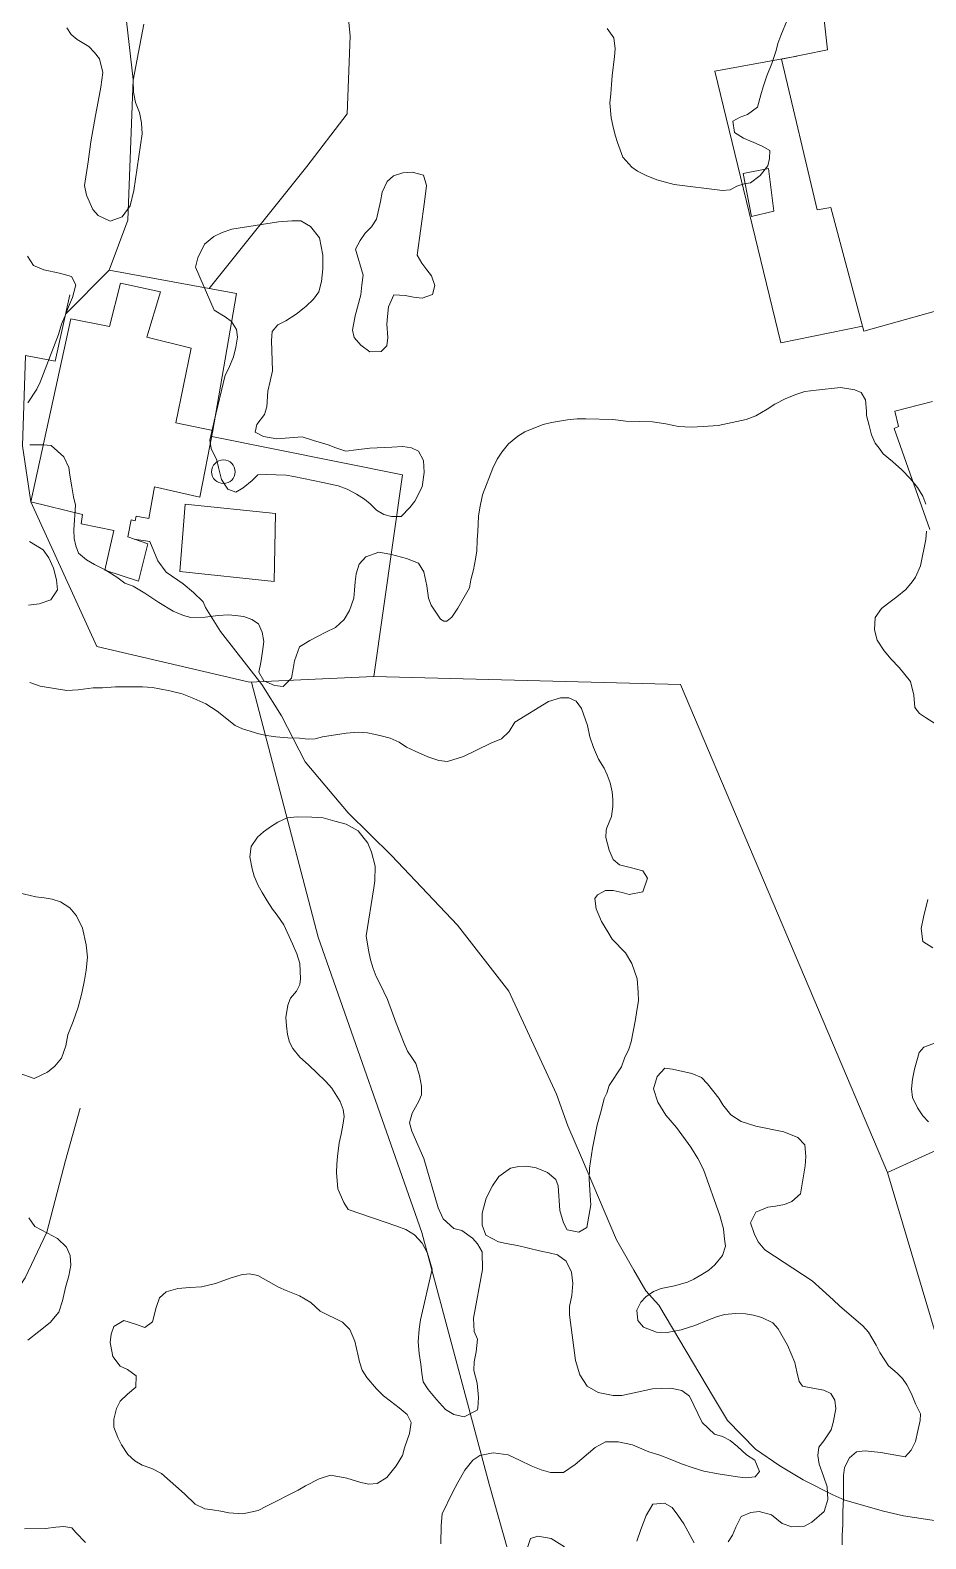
# Model space of a CAD drawing. Header units: metres. Extents: x 4652992 to 4879070, y 2074171 to 2309877.
# Drawn here: x 4654307.5 to 4654366, y 2307930.2 to 2308028.7 of the extents above; entities that cross this region are included whole.
import ezdxf

# ---------------------------------------------------------------- set-up
doc = ezdxf.new("R2010")
doc.units = ezdxf.units.M
doc.header["$MEASUREMENT"] = 0
doc.linetypes.add('DGN Style 3', pattern=[92.779933, 66.271381, -26.508552])
for name, color, linetype, lineweight in [('Level 20', 30, 'DGN Style 3', 0), ('Level 3', 46, 'Continuous', 0), ('Level 30', 5, 'Continuous', 0), ('Level 31', 38, 'Continuous', 0), ('Level 37', 3, 'Continuous', 0), ('Level 40', 1, 'Continuous', 0), ('Level 61', 4, 'Continuous', 0), ('Level 62', 4, 'Continuous', 0)]:
    doc.layers.add(name, color=color, linetype=linetype, lineweight=lineweight)

# ---------------------------------------------------------------- blocks, each defined once
blk = doc.blocks.new('POSTE_1')
at = {"layer": 'Level 61'}
blk.add_circle((-0.000047, -0.000019, -0.000024), 0.770001, dxfattribs=at)

msp = doc.modelspace()

# ---------------------------------------------------------------- linework, layer by layer
at = {"layer": 'Level 20', "linetype": 'Continuous'}
for points in [[(4654319.171874, 2308011.859426, 1345.338345), (4654325.547621, 2308019.836182, 1345.658345), (4654328.174838, 2308023.277765, 1346.168345), (4654328.373824, 2308028.349935, 1346.878345), (4654327.85702, 2308033.759184, 1347.128345), (4654327.258445, 2308040.282093, 1347.938345), (4654326.544109, 2308045.647743, 1347.898345), (4654325.097342, 2308053.668994, 1348.668345), (4654323.564087, 2308059.347028, 1349.578345), (4654322.291338, 2308062.71842, 1350.338345), (4654321.062737, 2308064.624529, 1350.728345), (4654319.040737, 2308065.989242, 1350.948345), (4654313.764317, 2308070.12202, 1350.988345), (4654309.673042, 2308074.906847, 1350.848345), (4654307.600541, 2308078.237338, 1350.748345), (4654304.494525, 2308083.578546, 1350.688345), (4654298.824546, 2308088.907596, 1351.048345), (4654295.949184, 2308089.223511, 1351.068345), (4654293.952811, 2308090.014454, 1350.948345), (4654291.300527, 2308092.493508, 1350.728345), (4654289.317655, 2308094.778689, 1350.648345), (4654284.083396, 2308100.312486, 1350.688345)], [(4654314.266347, 2307995.502024, 1344.481488), (4654315.293854, 2307995.343906, 1344.461488), (4654315.820937, 2307994.084506, 1344.441488), (4654316.364116, 2307993.347045, 1344.421488), (4654317.458421, 2307992.575716, 1344.421488), (4654318.141368, 2307992.005686, 1344.461488), (4654318.771988, 2307991.400985, 1344.461488), (4654318.921709, 2307991.026326, 1344.581488), (4654319.900468, 2307989.46764, 1344.801488), (4654322.599607, 2307985.993697, 1346.341488), (4654323.901826, 2307983.951009, 1346.301488), (4654325.430315, 2307980.948408, 1346.261488), (4654328.25178, 2307977.630339, 1346.081488), (4654331.074844, 2307974.837074, 1345.961488), (4654335.395396, 2307970.292617, 1345.961488), (4654338.736022, 2307965.971771, 1346.181488), (4654341.85754, 2307959.248656, 1346.341488), (4654342.596852, 2307957.182151, 1346.441488), (4654343.487028, 2307955.115846, 1346.441488), (4654345.78291, 2307949.741123, 1346.041488), (4654346.914107, 2307947.747228, 1345.881488), (4654347.681753, 2307946.410293, 1345.881488), (4654348.536735, 2307945.466896, 1345.981488), (4654352.109583, 2307939.446756, 1347.021488), (4654353.022904, 2307937.930337, 1347.501488), (4654354.850707, 2307936.055695, 1347.581488), (4654356.452618, 2307934.968098, 1347.581488), (4654357.969044, 2307934.045842, 1347.781488), (4654359.894476, 2307933.072783, 1348.421488), (4654360.693795, 2307932.737229, 1348.661488), (4654363.208686, 2307932.004581, 1349.061488), (4654364.527125, 2307931.715361, 1350.061488), (4654367.401151, 2307931.26846, 1351.221488)]]:
    msp.add_polyline3d(points, dxfattribs=at)
at = {"layer": 'Level 3'}
msp.add_polyline3d([(4654310.742132, 2307958.323627, 1336.84), (4654309.779016, 2307954.92183, 1336), (4654308.573377, 2307950.226111, 1335), (4654307.14098, 2307947.243665, 1334), (4654305.10415, 2307944.136321, 1333), (4654303.860191, 2307942.024663, 1332), (4654302.485036, 2307940.558707, 1331), (4654300.984301, 2307939.09719, 1330), (4654297.838678, 2307936.9207, 1329), (4654296.022658, 2307934.971284, 1328), (4654294.583028, 2307933.57881, 1327), (4654292.708464, 2307931.546369, 1326), (4654290.251524, 2307929.901293, 1325), (4654287.658364, 2307928.800977, 1324), (4654284.97179, 2307927.999643, 1323), (4654283.709021, 2307927.821793, 1322.766948)], dxfattribs=at)
at = {"layer": 'Level 30', "color": 1}
for points in [[(4654367.768022, 2308010.706161, 1368.871197), (4654361.928482, 2308009.072945, 1369.121197), (4654359.770615, 2308017.157382, 1374.071197), (4654358.888614, 2308017.002007, 1374.071197), (4654356.54284, 2308026.840308, 1373.811197), (4654359.561912, 2308027.445565, 1373.781197), (4654359.330402, 2308029.414392, 1368.591197)], [(4654317.994049, 2308007.972857, 1346.961197), (4654316.984707, 2308003.100977, 1347.121197), (4654319.414539, 2308002.59823, 1346.881197), (4654318.56242, 2307998.2397, 1346.671197), (4654315.591215, 2307998.916597, 1347.221197), (4654315.228907, 2307996.847785, 1347.251197), (4654314.39203, 2307997.005775, 1347.141197), (4654314.329115, 2307996.697521, 1347.121197), (4654314.06411, 2307996.75737, 1347.091197), (4654313.844525, 2307995.644795, 1346.451197), (4654315.169094, 2307995.19648, 1346.291197), (4654314.543341, 2307992.754646, 1346.011197), (4654312.343302, 2307993.465535, 1346.011197), (4654312.942166, 2307996.069302, 1346.841197), (4654310.80322, 2307996.492168, 1346.741197), (4654310.893041, 2307997.115796, 1346.771197), (4654307.514371, 2307997.925454, 1346.731197), (4654310.129317, 2308009.89314, 1347.151197), (4654312.647034, 2308009.380476, 1347.601197), (4654313.374866, 2308012.212318, 1347.151197), (4654315.996221, 2308011.656792, 1347.121197), (4654315.089237, 2308008.681376, 1347.751197), (4654317.994049, 2308007.972857, 1346.961197)], [(4654366.234271, 2307996.125128, 1369.171197), (4654363.922215, 2308002.715529, 1369.711197), (4654364.185345, 2308002.854513, 1369.751197), (4654363.951282, 2308003.8515, 1369.351197), (4654366.426493, 2308004.48432, 1369.301197)]]:
    msp.add_polyline3d(points, dxfattribs=at)
msp.add_3dface([(4654323.408533, 2307992.737184, 1346.888345), (4654317.24125, 2307993.380474, 1346.388345), (4654317.608403, 2307997.773384, 1346.458345), (4654323.505761, 2307997.16848, 1347.028345)], dxfattribs=at)
at = {"layer": 'Level 31'}
msp.add_3dface([(4654354.583922, 2308016.566915, 1364.461493), (4654354.055125, 2308019.369731, 1363.521493), (4654355.703034, 2308019.699612, 1363.841493), (4654356.046331, 2308016.918955, 1364.341493)], dxfattribs=at)
at = {"layer": 'Level 37'}
for points in [[(4654278.14353, 2308098.317247, 1348.622878), (4654285.381784, 2308087.390246, 1347.742878), (4654291.529378, 2308086.816753, 1351.202878), (4654308.926266, 2308057.785089, 1350.522878), (4654312.381505, 2308041.544637, 1344.502878), (4654314.205593, 2308025.523057, 1344.122878), (4654313.854924, 2308016.334005, 1344.642878), (4654312.626914, 2308013.053888, 1345.062878)], [(4654361.836796, 2308009.416445, 1365.321197), (4654356.510017, 2308008.325339, 1362.241197), (4654352.197784, 2308026.070903, 1361.813585), (4654357.56223, 2308027.044673, 1364.041197)], [(4654307.514371, 2307997.925454, 1345.838345), (4654306.971346, 2308001.582717, 1346.038345), (4654307.172505, 2308007.486822, 1346.068345), (4654309.110577, 2308007.125907, 1346.038345), (4654310.059325, 2308011.448667, 1345.908345)], [(4654319.335656, 2308002.194748, 1346.212852), (4654331.794154, 2307999.702062, 1347.332852), (4654329.928479, 2307986.535218, 1349.412852), (4654349.947566, 2307986.01318, 1356.792852), (4654363.475389, 2307954.137263, 1355.912852)], [(4654307.514371, 2307997.925454, 1345.838345), (4654311.823178, 2307988.493909, 1345.818345), (4654321.807046, 2307986.147154, 1347.318345), (4654329.928479, 2307986.535218, 1349.412852)], [(4654321.938937, 2307986.153456, 1347.352359), (4654326.297248, 2307969.509468, 1344.652359), (4654333.063243, 2307950.203566, 1341.932359), (4654337.448182, 2307933.763957, 1344.332359), (4654341.118912, 2307920.834677, 1342.752359), (4654343.217048, 2307912.962998, 1342.372359), (4654315.108023, 2307916.727512, 1333.672359), (4654307.907974, 2307901.921652, 1332.792359), (4654299.907485, 2307891.690354, 1335.192359), (4654298.360353, 2307866.681969, 1346.632359), (4654298.878165, 2307850.396511, 1350.992359)], [(4654378.894372, 2307961.151722, 1365.911493), (4654363.475389, 2307954.137263, 1356.311493), (4654370.196492, 2307931.544631, 1355.171493), (4654373.278319, 2307932.721976, 1357.041493)]]:
    msp.add_polyline3d(points, dxfattribs=at)
at = {"layer": 'Level 40', "color": 3}
for points in [[(4654356.913927, 2308029.391303, 1366.688935), (4654356.498758, 2308028.386969, 1366.448935), (4654356.304058, 2308027.874809, 1366.368935), (4654356.207211, 2308027.402817, 1366.228935), (4654355.930659, 2308026.564534, 1365.968935), (4654355.602568, 2308025.76622, 1365.948935), (4654355.34656, 2308025.028056, 1365.948935), (4654355.212204, 2308024.518837, 1365.928935), (4654354.984578, 2308023.700638, 1365.708935), (4654354.336156, 2308023.23363, 1365.568935), (4654353.852764, 2308023.0614, 1365.408935), (4654353.366115, 2308022.800512, 1365.208935), (4654353.480651, 2308022.048543, 1365.328935), (4654354.065192, 2308021.69471, 1365.508935), (4654354.753454, 2308021.40965, 1365.688935), (4654355.283842, 2308021.155836, 1365.928935), (4654355.779656, 2308020.879099, 1365.988935), (4654355.777405, 2308020.358617, 1365.768935), (4654355.66327, 2308019.875162, 1365.608935), (4654355.160661, 2308019.245342, 1365.488935), (4654354.526591, 2308018.775494, 1365.188935), (4654354.109734, 2308018.709163, 1364.608935), (4654353.629277, 2308018.551235, 1364.188935), (4654353.191555, 2308018.310431, 1364.028935), (4654352.702937, 2308018.258304, 1363.368935), (4654349.544487, 2308018.660183, 1363.948935)], [(4654314.899644, 2308029.122976, 1346.808935), (4654314.205881, 2308025.482121, 1346.788935), (4654314.22718, 2308024.698253, 1346.788935), (4654314.358581, 2308024.012519, 1346.788935), (4654314.617283, 2308023.361539, 1346.768935), (4654314.751609, 2308022.690219, 1346.748935), (4654314.799058, 2308021.961144, 1346.728935), (4654314.243947, 2308018.262835, 1346.468935), (4654314.013218, 2308017.274011, 1346.468935), (4654313.491085, 2308016.552822, 1346.408935), (4654312.6982, 2308016.275094, 1346.348935), (4654311.912566, 2308016.625646, 1346.408935), (4654311.557863, 2308017.025767, 1346.488935), (4654311.146584, 2308017.961859, 1346.628935), (4654311.017933, 2308018.587075, 1346.708935), (4654311.273113, 2308020.140798, 1346.748935), (4654311.432292, 2308021.443661, 1346.748935), (4654311.737023, 2308023.167486, 1346.748935), (4654311.906851, 2308024.078415, 1346.888935), (4654312.09698, 2308025.015309, 1346.928935), (4654312.217782, 2308025.980931, 1347.008935), (4654312.008806, 2308026.876945, 1346.988935), (4654311.671478, 2308027.288617, 1346.968935), (4654311.296474, 2308027.662772, 1346.908935), (4654310.551615, 2308028.140186, 1346.848935), (4654310.150461, 2308028.459549, 1346.848935), (4654309.876783, 2308028.888598, 1346.828935)], [(4654349.544487, 2308018.660183, 1363.948935), (4654348.41392, 2308018.973252, 1363.488935), (4654347.708371, 2308019.24685, 1363.228935), (4654347.155148, 2308019.53495, 1362.948935), (4654346.774151, 2308019.788963, 1362.708935), (4654346.193832, 2308020.454517, 1362.648935), (4654345.835952, 2308021.403486, 1362.468935), (4654345.697295, 2308021.892323, 1362.188935), (4654345.527642, 2308022.521247, 1362.028935), (4654345.420623, 2308023.018706, 1361.968935), (4654345.338692, 2308024.002359, 1361.648935), (4654345.395739, 2308024.571531, 1361.428935), (4654345.447239, 2308025.186451, 1361.248935), (4654345.489934, 2308025.758463, 1361.228935), (4654345.644793, 2308027.02269, 1361.228935), (4654345.687167, 2308027.520348, 1361.008935), (4654345.609818, 2308028.235189, 1360.628935), (4654345.167152, 2308028.843731, 1360.068935)], [(4654328.726474, 2308014.445729, 1350.428935), (4654329.033378, 2308014.995215, 1350.368935), (4654329.357248, 2308015.481809, 1350.368935), (4654329.769844, 2308015.891306, 1350.368935), (4654330.096648, 2308016.392203, 1350.288935), (4654330.363069, 2308017.545047, 1350.048935), (4654330.457625, 2308018.151446, 1349.948935), (4654330.796812, 2308018.858262, 1349.848935), (4654331.200604, 2308019.224852, 1349.828935), (4654331.824904, 2308019.428728, 1349.828935), (4654332.431275, 2308019.472433, 1349.848935), (4654333.16585, 2308019.267508, 1349.848935), (4654333.372691, 2308018.601455, 1349.928935), (4654333.227278, 2308017.528846, 1350.108935), (4654332.763986, 2308014.033582, 1350.548935), (4654333.063452, 2308013.527801, 1350.468935), (4654333.377592, 2308013.093534, 1350.388935), (4654333.68325, 2308012.690713, 1350.368935), (4654333.913246, 2308012.064728, 1350.208935), (4654333.746929, 2308011.472533, 1350.188935), (4654333.08512, 2308011.23143, 1350.168935), (4654332.51658, 2308011.299307, 1350.168935), (4654331.971196, 2308011.407252, 1350.108935), (4654331.235977, 2308011.463467, 1349.968935), (4654330.879182, 2308010.670834, 1349.828935), (4654330.810395, 2308010.044451, 1349.808935), (4654330.765087, 2308009.532491, 1349.748935), (4654330.82744, 2308008.671782, 1349.568935), (4654330.776263, 2308008.131216, 1349.468935), (4654330.398241, 2308007.744642, 1349.468935), (4654329.665635, 2308007.740806, 1349.468935), (4654329.081416, 2308008.168994, 1349.468935), (4654328.632558, 2308008.674576, 1349.488935), (4654328.519671, 2308009.143429, 1349.628935), (4654328.710431, 2308010.073111, 1349.708935), (4654329.066865, 2308011.446278, 1349.728935), (4654329.144456, 2308012.115569, 1349.808935), (4654329.227594, 2308012.739111, 1349.948935), (4654328.726474, 2308014.445729, 1350.428935)], [(4654318.265739, 2308013.267982, 1349.588935), (4654318.431942, 2308013.864772, 1349.628935), (4654318.867723, 2308014.753, 1349.628935), (4654319.481881, 2308015.261047, 1349.688935), (4654320.017413, 2308015.529784, 1349.728935), (4654320.645321, 2308015.735242, 1349.728935), (4654323.688158, 2308016.211946, 1349.728935), (4654324.561544, 2308016.293806, 1349.728935), (4654325.162951, 2308016.294609, 1349.728935), (4654325.792383, 2308015.915029, 1349.728935), (4654326.366064, 2308015.186655, 1349.728935), (4654326.60049, 2308014.045708, 1349.688935), (4654326.601314, 2308013.160944, 1349.648935), (4654326.506837, 2308012.325046, 1349.628935), (4654326.326009, 2308011.656188, 1349.588935), (4654325.972129, 2308011.171545, 1349.468935), (4654325.470822, 2308010.701114, 1349.368935), (4654324.842214, 2308010.195931, 1349.268935), (4654324.181956, 2308009.75699, 1349.128935), (4654323.660874, 2308009.48539, 1349.008935), (4654323.289794, 2308009.064127, 1348.688935), (4654323.245043, 2308008.473263, 1348.528935), (4654323.309816, 2308006.496317, 1348.448935), (4654323.157888, 2308005.821734, 1348.268935), (4654323.008885, 2308005.161563, 1348.188935), (4654322.922658, 2308004.144113, 1348.128935), (4654322.788456, 2308003.630943, 1348.088935), (4654322.280949, 2308002.981822, 1347.928935), (4654322.178572, 2308002.477341, 1347.868935), (4654322.721478, 2308002.189868, 1347.948935), (4654323.579888, 2308002.049797, 1348.028935), (4654324.421448, 2308002.122969, 1348.228935), (4654325.245633, 2308002.18459, 1348.368935), (4654325.979492, 2308001.949248, 1348.508935), (4654326.941628, 2308001.653689, 1348.748935), (4654327.441359, 2308001.449736, 1348.848935), (4654328.091441, 2308001.245983, 1349.048935), (4654328.771125, 2308001.336231, 1349.168935), (4654329.661886, 2308001.429643, 1349.208935), (4654331.104853, 2308001.503618, 1349.348935), (4654331.822037, 2308001.55645, 1349.488935), (4654332.374068, 2308001.462082, 1349.488935), (4654332.839049, 2308001.235026, 1349.488935), (4654333.167252, 2308000.630251, 1349.448935), (4654333.220377, 2307999.855071, 1349.448935), (4654333.076524, 2307998.924003, 1349.428935), (4654332.600142, 2307997.983845, 1349.428935), (4654332.272412, 2307997.553994, 1349.428935), (4654331.718805, 2307996.973979, 1349.428935), (4654331.074047, 2307996.981764, 1349.348935), (4654330.574141, 2307997.110786, 1349.288935), (4654330.103486, 2307997.383945, 1349.208935), (4654329.676531, 2307997.798379, 1349.108935), (4654329.304277, 2307998.112017, 1348.988935), (4654328.781671, 2307998.425455, 1348.868935), (4654328.175289, 2307998.770482, 1348.648935), (4654327.600383, 2307998.974335, 1348.448935), (4654327.083101, 2307999.091806, 1348.308935), (4654326.594721, 2307999.203551, 1348.228935), (4654324.687298, 2307999.581426, 1348.228935), (4654324.193067, 2307999.664343, 1348.148935), (4654322.883427, 2307999.728881, 1347.868935), (4654322.351345, 2307999.699351, 1347.788935), (4654321.97459, 2307999.324193, 1347.908935), (4654321.380732, 2307998.842111, 1347.908935), (4654320.903001, 2307998.561922, 1347.868935), (4654320.385895, 2307998.754324, 1347.788935), (4654319.973916, 2307999.39069, 1347.768935), (4654319.77044, 2308000.165669, 1347.728935), (4654319.658814, 2308000.652573, 1347.668935), (4654319.302061, 2308001.412937, 1347.568935), (4654319.21951, 2308001.969047, 1347.508935), (4654319.333587, 2308002.531184, 1347.448935), (4654319.499965, 2308003.202905, 1347.408935), (4654320.215378, 2308006.209755, 1347.608935), (4654320.441956, 2308006.659645, 1347.668935), (4654320.758861, 2308007.406498, 1347.828935), (4654320.916464, 2308008.034978, 1348.088935), (4654321.019191, 2308008.689323, 1348.268935), (4654320.942316, 2308009.199329, 1348.428935), (4654320.625463, 2308009.711897, 1348.508935), (4654320.206933, 2308010.019709, 1348.608935), (4654319.49665, 2308010.445293, 1348.848935), (4654318.265739, 2308013.267982, 1349.588935)], [(4654307.296176, 2308013.986022, 1347.28), (4654307.690026, 2308013.362364, 1347.6), (4654308.365392, 2308013.076983, 1347.32), (4654309.392934, 2308012.873383, 1347.24), (4654310.173916, 2308012.658012, 1347.24), (4654310.462026, 2308012.11593, 1347.44), (4654310.233753, 2308011.282107, 1347.6), (4654309.98769, 2308010.663994, 1347.68), (4654309.741627, 2308010.045881, 1347.72), (4654309.518951, 2308009.544383, 1347.72), (4654309.319911, 2308008.856329, 1347.72), (4654308.118955, 2308005.759948, 1347.68), (4654307.902127, 2308005.287604, 1347.68), (4654307.327524, 2308004.401155, 1347.56)], [(4654307.447196, 2308001.649344, 1348.08), (4654308.333669, 2308001.655569, 1348.6), (4654308.844455, 2308001.614984, 1348.72), (4654309.672833, 2308000.874915, 1349.04), (4654309.990426, 2308000.17543, 1349.04), (4654310.073027, 2307999.674068, 1349.04), (4654310.196929, 2307998.922024, 1349.08), (4654310.309013, 2307998.263259, 1349.08), (4654310.444485, 2307997.721109, 1349.08), (4654310.334266, 2307996.106089, 1348.96), (4654310.340611, 2307995.5289, 1348.76), (4654310.458417, 2307995.050875, 1348.64), (4654310.640787, 2307994.590368, 1348.48), (4654311.16364, 2307994.153335, 1348.48), (4654311.680521, 2307993.838733, 1348.48), (4654312.373552, 2307993.489228, 1348.48), (4654313.131271, 2307993.005657, 1348.48), (4654313.665817, 2307992.62693, 1348.52), (4654314.206086, 2307992.428943, 1348.56), (4654314.969652, 2307991.974525, 1348.84), (4654315.885981, 2307991.36859, 1349.08), (4654316.808156, 2307990.791809, 1349.12), (4654317.483523, 2307990.506428, 1348.96), (4654317.976768, 2307990.378383, 1348.92), (4654318.898446, 2307990.407944, 1349.4), (4654319.743743, 2307990.513264, 1349.64), (4654320.424707, 2307990.560209, 1349.68), (4654320.87093, 2307990.502105, 1350), (4654321.440432, 2307990.449886, 1350.2), (4654321.951342, 2307990.257716, 1350.16), (4654322.380148, 2307989.960566, 1350.04), (4654322.6389, 2307989.424301, 1349.92), (4654322.727472, 2307988.800507, 1350.04), (4654322.657559, 2307988.147491, 1350.04), (4654322.546595, 2307987.441985, 1350), (4654322.417965, 2307986.800604, 1349.92), (4654322.735434, 2307986.252704, 1349.96), (4654323.434312, 2307985.932353, 1349.96), (4654324.003814, 2307985.880134, 1350.08), (4654324.537614, 2307986.410922, 1350.16), (4654324.660396, 2307987.023149, 1350.16), (4654324.73628, 2307987.553733, 1350.24), (4654325.070169, 2307988.457566, 1350.52), (4654325.73322, 2307988.871806, 1350.6), (4654326.789499, 2307989.420317, 1350.8), (4654327.429163, 2307989.717943, 1351.08), (4654327.992321, 2307990.242913, 1351.16), (4654328.326459, 2307990.843574, 1351.16), (4654328.607602, 2307991.636609, 1351.2), (4654328.654128, 2307992.17301, 1351.32), (4654328.700654, 2307992.709411, 1351.32), (4654328.776538, 2307993.239995, 1351.32), (4654328.963884, 2307993.869742, 1351.32), (4654329.392068, 2307994.33052, 1351.4), (4654330.248934, 2307994.645733, 1351.88), (4654331.070968, 2307994.482852, 1352.44), (4654332.057458, 2307994.226761, 1353.24), (4654332.850258, 2307993.918112, 1353.8), (4654333.197085, 2307993.364396, 1353.88), (4654333.379828, 2307992.449133, 1353.88), (4654333.492036, 2307991.638782, 1353.92), (4654333.674407, 2307991.178276, 1354.48), (4654334.285707, 2307990.269033, 1355.6), (4654334.503034, 2307990.135035, 1356.04), (4654334.68503, 2307990.129286, 1356.84), (4654335.01357, 2307990.397622, 1357.6), (4654335.406425, 2307990.986649, 1357.96), (4654336.162652, 2307992.322106, 1357.96), (4654336.267894, 2307992.846872, 1358.16), (4654336.425882, 2307993.482436, 1358.56), (4654336.566205, 2307994.182125, 1358.88), (4654336.647935, 2307994.741863, 1359.04), (4654336.664978, 2307995.435666, 1359.16), (4654336.717351, 2307996.001221, 1359.28), (4654336.763503, 2307996.992379, 1359.56), (4654336.845234, 2307997.552116, 1359.72), (4654337.014791, 2307998.397574, 1359.8), (4654337.700234, 2308000.141114, 1360.04), (4654337.969808, 2308000.724256, 1360.08), (4654338.274712, 2308001.179149, 1360.16), (4654338.720437, 2308001.727388, 1360.24), (4654339.336465, 2308002.21157, 1360.32), (4654339.794132, 2308002.514945, 1360.48), (4654340.25777, 2308002.695888, 1360.64), (4654340.985509, 2308002.976063, 1360.96), (4654341.531375, 2308003.1104, 1361.16), (4654342.576209, 2308003.297432, 1361.48), (4654343.198457, 2308003.356011, 1361.96), (4654343.779653, 2308003.3621, 1362.2), (4654345.540905, 2308003.316242, 1362.2), (4654346.374633, 2308003.211669, 1362.44), (4654348.135885, 2308003.16581, 1362.96), (4654348.993124, 2308003.026266, 1363.24), (4654349.815158, 2308002.863386, 1363.56), (4654350.660579, 2308002.81712, 1364), (4654351.429619, 2308002.846613, 1364.44), (4654352.421707, 2308002.922848, 1364.84), (4654354.241303, 2308003.320112, 1364.84), (4654354.869273, 2308003.55943, 1364.84), (4654355.626246, 2308003.985373, 1365.28), (4654356.119118, 2308004.312085, 1365.48), (4654356.835039, 2308004.685537, 1365.56), (4654357.562778, 2308004.965712, 1365.72), (4654358.085133, 2308005.13502, 1365.76), (4654358.807149, 2308005.234455, 1366.04), (4654360.397974, 2308005.404239, 1366.52), (4654361.343288, 2308005.247244, 1367), (4654361.766123, 2308005.072525, 1367.32), (4654362.036568, 2308004.594568, 1367.6), (4654362.101754, 2308003.854159, 1367.64), (4654362.107849, 2308003.580141, 1368.48), (4654362.27865, 2308002.909742, 1369.16), (4654362.431786, 2308002.303467, 1369.56), (4654362.66118, 2308001.773019, 1370.04), (4654362.9315, 2308001.446647, 1370.48), (4654363.190127, 2308001.061967, 1370.8), (4654363.795208, 2308000.578328, 1370.84), (4654364.417954, 2308000.030565, 1370.84), (4654364.970289, 2307999.436128, 1370.88), (4654365.434549, 2307998.859143, 1370.84), (4654365.781375, 2307998.305426, 1370.84), (4654365.98141, 2307997.780795, 1370.84)], [(4654366.023955, 2307996.014258, 1370.4), (4654365.977429, 2307995.477857, 1370.36), (4654365.632468, 2307993.757789, 1370), (4654365.298455, 2307993.005542, 1369.4), (4654365.087348, 2307992.713937, 1369), (4654364.682676, 2307992.218188, 1368.68), (4654364.096006, 2307991.728189, 1368.48), (4654363.485825, 2307991.27316, 1368.28), (4654363.086875, 2307990.958151, 1368), (4654362.664662, 2307990.374941, 1367.68), (4654362.624232, 2307989.564522, 1367.64), (4654362.795033, 2307988.894123, 1367.84), (4654363.265264, 2307988.194706, 1368.08), (4654363.706012, 2307987.652691, 1368.4), (4654364.240683, 2307987.122379, 1368.6), (4654364.60505, 2307986.656124, 1368.64), (4654364.969417, 2307986.189868, 1368.8), (4654365.187365, 2307985.297942, 1369.08), (4654365.270215, 2307984.493408, 1369.44), (4654365.558201, 2307984.102911, 1369.8), (4654365.963495, 2307983.840732, 1370.08), (4654366.615475, 2307983.438737, 1370.64)], [(4654307.374385, 2307991.191891, 1347.1525), (4654308.070421, 2307991.265125, 1347.3125), (4654308.821874, 2307991.538006, 1347.3325), (4654309.256065, 2307992.189363, 1347.3325), (4654309.203923, 2307992.831397, 1347.2525), (4654308.994576, 2307993.5947, 1347.1525), (4654308.692004, 2307994.271109, 1347.0525), (4654308.32821, 2307994.794142, 1346.8925), (4654307.44024, 2307995.345401, 1346.7125)], [(4654334.294161, 2307929.88545, 1347.36), (4654334.316678, 2307931.063165, 1347.72), (4654334.380619, 2307931.838613, 1347.72), (4654335.054618, 2307933.220674, 1347.72), (4654335.400449, 2307933.879643, 1347.76), (4654335.869436, 2307934.696083, 1347.76), (4654336.397265, 2307935.349302, 1347.84), (4654336.854932, 2307935.652677, 1347.92), (4654337.711922, 2307935.816304, 1347.96), (4654338.692441, 2307935.682645, 1348), (4654339.473548, 2307935.315689, 1348.16), (4654340.195937, 2307934.960367, 1348.36), (4654340.847792, 2307934.709958, 1348.52), (4654341.452624, 2307934.52949, 1348.68), (4654342.309739, 2307934.541531, 1348.84), (4654343.084252, 2307935.054935, 1348.84), (4654344.3749, 2307936.163251, 1348.84), (4654345.061463, 2307936.542521, 1348.84), (4654345.883372, 2307936.531226, 1348.76), (4654346.82284, 2307936.345077, 1348.76), (4654347.891683, 2307935.890795, 1348.92), (4654348.608101, 2307935.657905, 1349), (4654349.289314, 2307935.401679, 1349.16), (4654350.023398, 2307935.104664, 1349.24), (4654350.792686, 2307934.830986, 1349.4), (4654351.485593, 2307934.633067, 1349.52), (4654352.42506, 2307934.446917, 1349.68), (4654353.669805, 2307934.260904, 1349.84), (4654354.174744, 2307934.191166, 1349.72), (4654354.82635, 2307934.243928, 1349.92), (4654355.113713, 2307934.61136, 1350.16), (4654354.801968, 2307935.339998, 1350.24), (4654354.261575, 2307935.689571, 1350.4), (4654353.668188, 2307936.231518, 1350.32), (4654353.198205, 2307936.627764, 1349.96), (4654352.698989, 2307936.878241, 1349.84), (4654352.182232, 2307937.041257, 1349.76), (4654351.359701, 2307937.81048, 1349.6), (4654350.54227, 2307939.518371, 1349.32), (4654350.037082, 2307939.89128, 1349.28), (4654349.303123, 2307940.036709, 1349.12), (4654348.134885, 2307939.995378, 1348.92), (4654346.127445, 2307939.574709, 1348.48), (4654345.546249, 2307939.568621, 1348.32), (4654344.577423, 2307939.760587, 1348), (4654343.866727, 2307940.174216, 1348), (4654343.372985, 2307940.908604, 1347.92), (4654343.102166, 2307941.841319, 1347.88), (4654342.694633, 2307944.832041, 1347.96), (4654342.7118, 2307945.374259, 1347.96), (4654342.85797, 2307946.103101, 1347.96), (4654342.921911, 2307946.878549, 1348.08), (4654342.827368, 2307947.624775, 1348.32), (4654342.480417, 2307948.330077, 1348.24), (4654341.922359, 2307948.743775, 1348.08), (4654341.370397, 2307948.883454, 1347.84), (4654340.753872, 2307949.005615, 1347.6), (4654339.297648, 2307949.35478, 1347.2), (4654338.563689, 2307949.500209, 1347.08), (4654338.064597, 2307949.599101, 1347.08), (4654337.236467, 2307950.035999, 1347.08), (4654337.001103, 2307950.688879, 1347.12), (4654337.006328, 2307951.475961, 1347.24), (4654337.263835, 2307952.455552, 1347.32), (4654337.668259, 2307953.254472, 1347.48), (4654338.096319, 2307953.866836, 1347.64), (4654338.847321, 2307954.415211, 1347.8), (4654339.38734, 2307954.520395, 1348.04), (4654339.909819, 2307954.538118, 1348.28), (4654340.532192, 2307954.445111, 1348.52), (4654341.260428, 2307954.118943, 1348.88), (4654341.812639, 2307953.676092, 1349.24), (4654341.971497, 2307953.250556, 1349.48), (4654342.078481, 2307951.653124, 1349.48), (4654342.31397, 2307950.848658, 1349.48), (4654342.555057, 2307950.376518, 1349.96), (4654343.318374, 2307950.225271, 1350.4), (4654343.840604, 2307950.546166, 1350.8), (4654344.103586, 2307952.009668, 1350.88), (4654344.044371, 2307952.627645, 1351), (4654343.984784, 2307953.700379, 1351.32), (4654344.007673, 2307954.423336, 1351.52), (4654344.206216, 2307955.717733, 1351.68), (4654344.510249, 2307957.233726, 1351.76), (4654344.726829, 2307958.009241, 1351.88), (4654344.855583, 2307958.499037, 1352.08), (4654344.97849, 2307958.959679, 1352.56), (4654345.142573, 2307959.321226, 1352.92), (4654345.300685, 2307959.805204, 1352.96), (4654346.098088, 2307961.041566, 1352.96), (4654346.303099, 2307961.607188, 1352.96), (4654346.572674, 2307962.19033, 1352.96), (4654346.730786, 2307962.674309, 1353.04), (4654347.023126, 2307964.131994, 1353.32), (4654347.110703, 2307964.720885, 1353.36), (4654347.204127, 2307965.33893, 1353.36), (4654347.197783, 2307965.916119, 1353.44), (4654347.126626, 2307966.77896, 1353.44), (4654346.779427, 2307967.787433, 1353.44), (4654346.367912, 2307968.475216, 1353.44), (4654345.480693, 2307969.378505, 1353.8), (4654345.210248, 2307969.856463, 1353.84), (4654344.792886, 2307970.515092, 1353.92), (4654344.439964, 2307971.342827, 1353.92), (4654344.363085, 2307972.024928, 1353.92), (4654344.53314, 2307972.264043, 1354.36), (4654345.049523, 2307972.555783, 1354.48), (4654345.566156, 2307972.544353, 1354.64), (4654346.153323, 2307972.42801, 1355.04), (4654346.611363, 2307972.276628, 1355.32), (4654347.503558, 2307972.463592, 1355.64), (4654347.802242, 2307973.344088, 1355.76), (4654347.502439, 2307973.827862, 1355.6), (4654346.750815, 2307974.037416, 1355.52), (4654345.963986, 2307974.223633, 1355.48), (4654345.546874, 2307974.579091, 1355.84), (4654345.299816, 2307975.173663, 1355.92), (4654345.070174, 2307976.007283, 1356.2), (4654345.105006, 2307976.485376, 1356.84), (4654345.13424, 2307976.631145, 1357.52), (4654345.438895, 2307977.389209, 1357.56), (4654345.538166, 2307978.036407, 1357.56), (4654345.537793, 2307978.491164, 1358), (4654345.48455, 2307978.986709, 1358.32), (4654345.360772, 2307979.587167, 1358.56), (4654345.160737, 2307980.111798, 1358.88), (4654344.972521, 2307980.54315, 1359.12), (4654344.602182, 2307981.131838, 1359.36), (4654344.266925, 2307981.895447, 1359.6), (4654344.037407, 2307982.577481, 1359.8), (4654343.884147, 2307983.335341, 1360.04), (4654343.495771, 2307984.44291, 1359.68), (4654343.131404, 2307984.909166, 1359.2), (4654342.655699, 2307985.124672, 1358.88), (4654342.109708, 2307985.14192, 1358.6), (4654341.329099, 2307984.902534, 1358.12), (4654339.134562, 2307983.548947, 1356.4), (4654338.765219, 2307982.924949, 1355.92), (4654338.272471, 2307982.446652, 1355.88), (4654337.574091, 2307982.16066, 1355.64), (4654336.629274, 2307981.711313, 1355), (4654335.784226, 2307981.302822, 1354.52), (4654334.739517, 2307980.964204, 1353.76), (4654334.175861, 2307981.045577, 1353.6), (4654333.459443, 2307981.278467, 1353.6), (4654332.61962, 2307981.657057, 1353.2), (4654332.061687, 2307981.919169, 1352.68), (4654331.574164, 2307982.227954, 1352.48), (4654330.986872, 2307982.495883, 1352.12), (4654330.405552, 2307982.64138, 1351.68), (4654329.912307, 2307982.769425, 1351.04), (4654329.50129, 2307982.850865, 1350.72), (4654328.896582, 2307982.879748, 1350.4), (4654328.121696, 2307982.821101, 1350.12), (4654326.577894, 2307982.581375, 1349.64), (4654326.096592, 2307982.464556, 1349.2), (4654325.632829, 2307982.435199, 1348.92), (4654325.063327, 2307982.487418, 1348.84), (4654324.305981, 2307982.516232, 1348.76), (4654323.525123, 2307982.580017, 1348.76), (4654322.902751, 2307982.673024, 1348.76), (4654322.403659, 2307982.771915, 1348.92), (4654321.340787, 2307983.103765, 1348.92), (4654320.865082, 2307983.319272, 1348.96), (4654319.678433, 2307984.251579, 1348.96), (4654318.950072, 2307984.729333, 1348.96), (4654318.168965, 2307985.096289, 1348.92), (4654317.405524, 2307985.399121, 1348.88), (4654316.589337, 2307985.591155, 1348.76), (4654315.914094, 2307985.72495, 1348.56), (4654315.473719, 2307985.812207, 1348.32), (4654314.810295, 2307985.852724, 1348.16), (4654313.95318, 2307985.840682, 1348.04), (4654313.037349, 2307985.840275, 1347.96), (4654312.203746, 2307985.793262, 1347.88), (4654311.593192, 2307985.79299, 1347.8), (4654310.618768, 2307985.652632, 1347.6), (4654309.879087, 2307985.617321, 1347.76), (4654308.13525, 2307985.902226, 1347.76), (4654307.44819, 2307986.129299, 1347.76)], [(4654335.823668, 2307938.165965, 1345.407311), (4654335.141655, 2307938.329104, 1345.348935), (4654334.60611, 2307938.642742, 1345.288935), (4654334.005978, 2307939.296361, 1345.128935), (4654333.469484, 2307939.96721, 1345.008935), (4654333.151551, 2307940.461171, 1344.828935), (4654333.056355, 2307941.015439, 1344.648935), (4654333.001876, 2307941.621199, 1344.528935), (4654332.887128, 2307942.298322, 1344.348935), (4654332.821996, 2307943.069815, 1344.288935), (4654332.890074, 2307943.904353, 1344.288935), (4654332.971368, 2307944.513151, 1344.208935), (4654333.731626, 2307947.814802, 1344.068935), (4654333.425416, 2307948.871745, 1344.048935), (4654333.079436, 2307949.519985, 1344.028935), (4654332.576922, 2307950.06514, 1344.028935), (4654332.004029, 2307950.415879, 1344.008935), (4654331.433295, 2307950.632308, 1343.988935), (4654328.247406, 2307951.705441, 1343.988935), (4654327.966821, 2307952.162302, 1343.988935), (4654327.581738, 2307953.056252, 1343.988935), (4654327.474939, 2307954.133464, 1344.048935), (4654327.498123, 2307954.679315, 1344.168935), (4654327.541262, 2307955.176612, 1344.308935), (4654327.66745, 2307956.074097, 1344.588935), (4654327.783127, 2307956.631502, 1344.768935), (4654327.904735, 2307957.217491, 1345.068935), (4654327.977131, 2307957.783412, 1345.288935), (4654327.921845, 2307958.240571, 1344.948935), (4654327.713797, 2307958.757539, 1344.628935), (4654327.189975, 2307959.634159, 1344.688935), (4654326.759191, 2307960.090821, 1344.908935), (4654325.658703, 2307961.155285, 1345.348935), (4654325.086617, 2307961.654625, 1345.508935), (4654324.633314, 2307962.219849, 1345.748935), (4654324.418931, 2307962.633932, 1346.048935), (4654324.285983, 2307963.151, 1346.168935), (4654324.21964, 2307963.69959, 1345.848935), (4654324.167724, 2307964.245342, 1345.668935), (4654324.307935, 2307965.065688, 1345.768935), (4654324.48941, 2307965.506014, 1345.988935), (4654324.873262, 2307965.980901, 1346.388935), (4654325.083589, 2307966.41555, 1346.848935), (4654325.128887, 2307966.778538, 1347.228935), (4654325.096785, 2307967.781548, 1347.048935), (4654324.898039, 2307968.415694, 1346.988935), (4654324.612732, 2307969.066872, 1347.008935), (4654324.041716, 2307970.294927, 1347.308935), (4654323.603244, 2307970.931613, 1347.728935), (4654323.293402, 2307971.31985, 1347.988935), (4654322.958479, 2307971.876658, 1348.208935), (4654322.620591, 2307972.419173, 1348.468935), (4654322.371825, 2307972.884649, 1348.688935), (4654322.106474, 2307973.487272, 1349.068935), (4654321.964628, 2307973.961463, 1348.968935), (4654321.827362, 2307974.747149, 1348.968935), (4654321.92052, 2307975.413116, 1349.048935), (4654322.334033, 2307976.030927, 1349.048935), (4654322.708583, 2307976.388636, 1349.028935), (4654323.181155, 2307976.712182, 1349.028935), (4654323.65076, 2307977.021435, 1348.988935), (4654324.261667, 2307977.28801, 1348.928935), (4654324.909115, 2307977.368884, 1348.868935), (4654325.865053, 2307977.34443, 1348.848935), (4654326.607153, 2307977.302548, 1348.768935), (4654327.371366, 2307977.077801, 1348.708935), (4654328.112659, 2307976.887317, 1348.608935), (4654328.890089, 2307976.43683, 1348.568935), (4654329.521233, 2307975.643226, 1348.528935), (4654329.760697, 2307975.060572, 1348.488935), (4654330.018502, 2307974.132161, 1348.348935), (4654329.987369, 2307973.186221, 1348.108935), (4654329.921309, 2307972.723186, 1347.928935), (4654329.418976, 2307969.57905, 1347.748935), (4654329.572828, 2307968.656217, 1347.408935), (4654329.710901, 2307968.019133, 1347.368935), (4654329.878231, 2307967.450672, 1347.268935), (4654330.071852, 2307966.936542, 1347.148935), (4654330.329112, 2307966.439643, 1347.048935), (4654330.811813, 2307965.43723, 1347.048935), (4654331.38971, 2307963.880548, 1347.048935), (4654331.896684, 2307962.560962, 1346.928935), (4654332.122125, 2307962.055448, 1346.888935), (4654332.394215, 2307961.630011, 1346.828935), (4654332.660777, 2307961.25029, 1346.588935), (4654332.901996, 2307960.459026, 1346.528935), (4654333.028205, 2307959.764772, 1346.468935), (4654333.033875, 2307959.213244, 1346.308935), (4654332.872759, 2307958.798664, 1345.968935), (4654332.423654, 2307958.009344, 1345.928935), (4654332.261328, 2307957.371862, 1345.888935), (4654332.405737, 2307956.837663, 1345.628935), (4654333.19033, 2307955.046924, 1345.468935), (4654334.12595, 2307951.813247, 1345.468935), (4654334.445638, 2307951.110676, 1345.488935), (4654335.138263, 2307950.468611, 1345.508935), (4654335.669087, 2307950.34929, 1345.628935), (4654336.359553, 2307949.841534, 1345.648935), (4654336.701214, 2307949.461912, 1345.668935), (4654337.001755, 2307948.956497, 1345.548935), (4654337.030084, 2307947.790593, 1345.528935), (4654336.432292, 2307944.620612, 1345.608935), (4654336.476662, 2307943.749072, 1345.828935), (4654336.704918, 2307943.23803, 1345.894902)], [(4654306.737368, 2307972.387155, 1342.76), (4654307.847139, 2307972.136949, 1342.88), (4654308.381436, 2307972.061394, 1343.08), (4654308.915733, 2307971.985839, 1343.08), (4654309.461849, 2307971.817005, 1343.04), (4654310.055111, 2307971.426645, 1343), (4654310.49586, 2307970.88463, 1342.92), (4654310.883987, 2307970.080233, 1342.72), (4654311.125571, 2307969.001749, 1342.48), (4654311.208422, 2307968.197216, 1342.44), (4654311.12694, 2307967.334307, 1342.2), (4654311.027669, 2307966.687109, 1342.16), (4654310.858111, 2307965.841651, 1342.16), (4654310.612297, 2307964.920367, 1342.16), (4654310.272561, 2307963.987381, 1342), (4654309.944519, 2307963.112702, 1341.68), (4654309.804196, 2307962.413013, 1341.68), (4654309.517206, 2307961.590825, 1341.08), (4654309.077328, 2307961.071739, 1340.84), (4654308.602121, 2307960.680903, 1340.72), (4654307.727714, 2307960.278229, 1340.56), (4654306.758764, 2307960.621781, 1340.36)], [(4654366.114143, 2307971.958811, 1364.68), (4654365.821554, 2307970.804297, 1364.68), (4654365.675384, 2307970.075455, 1364.68), (4654365.775899, 2307969.206797, 1364.76), (4654366.427879, 2307968.804802, 1365)], [(4654366.550412, 2307962.566521, 1364.08), (4654365.857878, 2307962.309683, 1363.56), (4654365.547003, 2307961.977222, 1362.84), (4654365.23675, 2307960.886833, 1362.44), (4654365.102274, 2307960.216298, 1362.36), (4654365.038208, 2307959.592436, 1362.28), (4654365.109115, 2307959.032766, 1362.2), (4654365.432555, 2307958.362435, 1362.16), (4654365.785228, 2307957.837872, 1362.16), (4654366.161289, 2307957.429924, 1362.08)], [(4654360.516107, 2307929.820739, 1355.957311), (4654360.511429, 2307930.440072, 1356.177311), (4654360.564399, 2307931.121697, 1356.177311), (4654360.564066, 2307931.975762, 1356.157311), (4654360.60118, 2307932.866641, 1356.297311), (4654360.606287, 2307933.675465, 1356.597311), (4654360.610465, 2307934.337229, 1356.897311), (4654360.67385, 2307934.854843, 1357.137311), (4654360.984144, 2307935.485904, 1357.317311), (4654361.45325, 2307935.879621, 1357.397311), (4654362.017618, 2307935.945412, 1357.437311), (4654363.036035, 2307935.833637, 1357.517311), (4654364.631723, 2307935.564257, 1357.497311), (4654365.032303, 2307935.986163, 1357.237311), (4654365.302197, 2307936.566266, 1357.077311), (4654365.461141, 2307937.256516, 1356.737311), (4654365.602837, 2307937.935431, 1356.337311), (4654365.634214, 2307938.370989, 1355.797311), (4654365.309125, 2307939.023834, 1355.757311), (4654365.04122, 2307939.665443, 1355.757311), (4654364.732914, 2307940.256093, 1355.717311), (4654364.446368, 2307940.665779, 1355.617311), (4654364.105126, 2307941.027316, 1355.437311), (4654363.549912, 2307941.504519, 1355.337311), (4654362.971379, 2307942.369131, 1355.257311), (4654362.731136, 2307942.858062, 1355.237311), (4654362.238378, 2307943.70582, 1355.137311), (4654361.860153, 2307944.104072, 1355.097311), (4654360.359692, 2307945.400154, 1354.817311), (4654359.924284, 2307945.809643, 1354.697311), (4654359.224088, 2307946.447852, 1354.617311), (4654358.563828, 2307947.063489, 1354.617311), (4654355.470464, 2307949.070128, 1354.717311), (4654355.03008, 2307949.598388, 1354.737311), (4654354.773054, 2307950.149514, 1354.737311), (4654354.531252, 2307950.84489, 1354.757311), (4654354.884897, 2307951.541053, 1354.977311), (4654355.665559, 2307951.858825, 1355.177311), (4654356.169792, 2307951.921708, 1355.317311), (4654356.745968, 2307952.044075, 1355.397311), (4654357.230929, 2307952.228539, 1355.457311), (4654357.798083, 2307952.735506, 1355.497311), (4654358.090165, 2307954.5628, 1355.477311), (4654358.145622, 2307955.185041, 1355.477311), (4654358.078786, 2307955.93438, 1355.437311), (4654357.61525, 2307956.423017, 1355.377311), (4654356.695809, 2307956.795101, 1355.317311), (4654354.883197, 2307957.166004, 1354.997311), (4654353.917452, 2307957.458842, 1354.857311), (4654353.250359, 2307957.899132, 1354.737311), (4654352.716273, 2307958.548873, 1354.377311), (4654352.449926, 2307958.984038, 1354.077311), (4654351.722996, 2307959.921983, 1354.057311), (4654351.31618, 2307960.325853, 1354.057311), (4654350.70239, 2307960.593704, 1353.997311), (4654349.424625, 2307960.888958, 1353.577311), (4654348.929713, 2307960.942036, 1353.077311), (4654348.428134, 2307960.392734, 1353.017311), (4654348.188391, 2307959.600569, 1353.037311), (4654348.466248, 2307958.721419, 1353.117311), (4654349.001893, 2307957.865234, 1353.177311), (4654349.698208, 2307957.065822, 1353.217311), (4654350.634766, 2307955.777478, 1353.277311), (4654351.076709, 2307955.042775, 1353.297311), (4654351.461469, 2307954.319308, 1353.297311), (4654352.530306, 2307951.311697, 1353.277311), (4654352.765276, 2307950.440974, 1353.297311), (4654352.821233, 2307949.782117, 1353.037311), (4654352.886974, 2307949.31275, 1352.797311), (4654352.699903, 2307948.701648, 1352.597311), (4654352.200812, 2307948.092962, 1352.457311), (4654351.803649, 2307947.758729, 1352.337311), (4654351.34091, 2307947.46683, 1352.117311), (4654350.832333, 2307947.169214, 1351.817311), (4654350.41885, 2307946.970705, 1351.597311), (4654349.564222, 2307946.726364, 1351.517311), (4654348.69281, 2307946.544218, 1351.497311), (4654348.1906, 2307946.34842, 1351.317311), (4654347.687462, 2307946.005562, 1350.997311), (4654347.361778, 2307945.657284, 1350.777311), (4654347.103692, 2307945.133757, 1350.537311), (4654347.170992, 2307944.457947, 1350.577311), (4654347.540361, 2307944.017262, 1350.637311), (4654348.39718, 2307943.701656, 1350.677311), (4654349.089746, 2307943.668636, 1350.697311), (4654349.992701, 2307943.859308, 1350.717311), (4654350.881825, 2307944.126318, 1350.597311), (4654351.731478, 2307944.48943, 1350.437311), (4654352.314022, 2307944.713615, 1350.437311), (4654352.81872, 2307944.850028, 1350.477311), (4654353.549197, 2307944.927351, 1350.537311), (4654354.198876, 2307944.902757, 1350.617311), (4654354.730772, 2307944.812964, 1350.637311), (4654355.265155, 2307944.663785, 1350.657311), (4654355.978552, 2307944.30274, 1350.657311), (4654356.331137, 2307943.924251, 1350.657311), (4654356.942773, 2307942.86172, 1350.677311), (4654357.419378, 2307941.722654, 1350.717311), (4654357.558621, 2307941.106327, 1350.857311), (4654357.697865, 2307940.490001, 1351.057311), (4654357.913397, 2307940.16789, 1351.377311), (4654358.702617, 2307940.027532, 1351.497311), (4654359.320288, 2307939.920884, 1351.737311), (4654359.779776, 2307939.698077, 1351.997311), (4654360.046123, 2307939.262913, 1351.997311), (4654360.0912, 2307938.694538, 1351.857311), (4654359.936767, 2307937.811988, 1351.777311), (4654359.79056, 2307937.325374, 1351.697311), (4654359.31074, 2307936.595107, 1351.457311), (4654358.987543, 2307936.187443, 1351.277311), (4654358.93255, 2307935.638733, 1350.977311), (4654359.023467, 2307935.076075, 1350.777311), (4654359.293396, 2307934.301551, 1350.677311), (4654359.535198, 2307933.606175, 1350.677311), (4654359.584323, 2307932.771971, 1350.697311), (4654359.344579, 2307931.979806, 1350.577311), (4654358.544349, 2307931.283052, 1350.297311), (4654358.044627, 2307931.027868, 1350.257311), (4654357.234279, 2307930.995688, 1350.257311), (4654356.594385, 2307931.209772, 1350.077311), (4654355.890773, 2307931.760308, 1349.717311), (4654355.090673, 2307931.991148, 1349.377311), (4654354.554897, 2307931.919739, 1349.357311), (4654353.920609, 2307931.661549, 1349.357311), (4654353.566964, 2307930.965386, 1349.437311), (4654353.351765, 2307930.433432, 1349.457311), (4654353.071456, 2307930.017341, 1349.457311)], [(4654307.394695, 2307951.159617, 1340.12), (4654307.77088, 2307950.600083, 1340.28), (4654308.59901, 2307950.163185, 1340.48), (4654309.262683, 2307949.819497, 1340.4), (4654309.850223, 2307949.248397, 1340.36), (4654310.079616, 2307948.717949, 1340.32), (4654310.132984, 2307948.070819, 1340.28), (4654309.992661, 2307947.37113, 1340.16), (4654309.781927, 2307946.624768, 1340.16), (4654309.577165, 2307945.755974, 1340.08), (4654309.337073, 2307945.015429, 1339.92), (4654308.77404, 2307944.338874, 1339.8), (4654308.04655, 2307943.755528, 1339.68), (4654307.31906, 2307943.172182, 1339.24)], [(4654322.901208, 2307932.326778, 1344.068935), (4654322.366633, 2307932.060855, 1344.028935), (4654321.373598, 2307931.825695, 1343.768935), (4654320.459616, 2307931.901483, 1343.348935), (4654319.926449, 2307932.006293, 1343.148935), (4654319.375934, 2307932.099673, 1342.988935), (4654318.88012, 2307932.167459, 1342.968935), (4654318.252524, 2307932.468917, 1343.068935), (4654317.551347, 2307933.141009, 1342.768935), (4654316.056658, 2307934.473662, 1342.408935), (4654315.417589, 2307934.792215, 1342.148935), (4654314.786773, 2307935.005264, 1341.868935), (4654314.306214, 2307935.292657, 1341.608935), (4654313.852099, 2307935.708416, 1341.608935), (4654313.442059, 2307936.338116, 1341.388935), (4654313.19878, 2307936.831152, 1341.068935), (4654312.944592, 2307937.489576, 1340.828935), (4654312.932152, 2307938.011435, 1340.748935), (4654313.122297, 2307938.716076, 1340.648935), (4654313.354826, 2307939.189778, 1340.568935), (4654313.841138, 2307939.658114, 1340.488935), (4654314.385091, 2307940.115118, 1340.428935), (4654314.387906, 2307940.856584, 1340.288935), (4654313.827045, 2307941.263646, 1340.068935), (4654313.360615, 2307941.47406, 1339.928935), (4654312.864115, 2307942.120757, 1339.688935), (4654312.706046, 2307943.027413, 1339.608935), (4654312.760061, 2307943.580729, 1339.568935), (4654312.949361, 2307944.06293, 1339.548935), (4654313.585368, 2307944.457317, 1339.688935), (4654314.348811, 2307944.233038, 1339.928935), (4654314.96228, 2307944.008559, 1340.208935), (4654315.471254, 2307944.368557, 1340.408935), (4654315.694001, 2307945.304235, 1340.408935), (4654315.915621, 2307945.943326, 1340.408935), (4654316.355484, 2307946.33175, 1340.408935), (4654317.120617, 2307946.55235, 1340.408935), (4654317.899597, 2307946.621824, 1340.428935), (4654318.655352, 2307946.651342, 1340.428935), (4654319.573399, 2307946.886403, 1340.428935), (4654320.592879, 2307947.249928, 1340.428935), (4654321.248328, 2307947.447569, 1340.428935), (4654321.787934, 2307947.519577, 1340.468935), (4654322.335511, 2307947.411934, 1340.868935), (4654323.046347, 2307947.005071, 1341.268935), (4654323.70542, 2307946.638064, 1341.168935), (4654324.186261, 2307946.424817, 1341.208935), (4654325.058826, 2307946.075204, 1341.348935), (4654325.809953, 2307945.645579, 1341.408935), (4654326.410542, 2307945.067463, 1341.528935), (4654327.884541, 2307944.362174, 1341.728935), (4654328.352784, 2307943.869436, 1341.948935), (4654328.67874, 2307943.122701, 1342.388935), (4654328.789392, 2307942.640897, 1342.688935), (4654328.900044, 2307942.159093, 1342.868935), (4654328.996567, 2307941.754269, 1342.528935), (4654329.170454, 2307941.215513, 1342.508935), (4654329.462839, 2307940.742505, 1342.868935), (4654330.088747, 2307939.996167, 1343.248935), (4654330.551395, 2307939.549051, 1343.428935), (4654331.017262, 2307939.190343, 1343.568935), (4654331.575185, 2307938.769019, 1343.888935), (4654332.09841, 2307938.324834, 1344.188935), (4654332.364633, 2307937.797607, 1344.308935), (4654332.246539, 2307937.078803, 1344.188935), (4654331.919984, 2307936.148691, 1344.188935), (4654331.788324, 2307935.655159, 1344.188935), (4654331.376155, 2307934.964483, 1344.148935), (4654330.770499, 2307934.20796, 1344.128935), (4654330.148902, 2307933.810741, 1344.088935), (4654329.6037, 2307933.784353, 1344.088935), (4654329.070533, 2307933.889163, 1344.048935), (4654328.154457, 2307934.173128, 1344.008935), (4654327.099595, 2307934.365653, 1343.988935), (4654326.342995, 2307934.113695, 1343.988935), (4654325.455862, 2307933.664791, 1343.988935), (4654324.975989, 2307933.373275, 1343.988935), (4654322.901208, 2307932.326778, 1344.068935)], [(4654336.704918, 2307943.23803, 1345.894902), (4654336.604341, 2307942.427348, 1345.784902), (4654336.475726, 2307941.770477, 1345.774902), (4654336.448401, 2307941.204908, 1345.694902), (4654336.66312, 2307940.361879, 1345.644902), (4654336.769353, 2307939.428962, 1345.544902), (4654336.724128, 2307938.740861, 1345.474902), (4654336.674495, 2307938.60974, 1345.414902), (4654335.823668, 2307938.165965, 1345.407311)], [(4654350.85236, 2307929.938049, 1349.357311), (4654350.173126, 2307931.175828, 1349.077311), (4654349.787438, 2307931.752237, 1349.017311), (4654349.401285, 2307932.255115, 1348.877311), (4654348.910717, 2307932.542926, 1348.597311), (4654348.151648, 2307932.471221, 1348.597311), (4654347.714716, 2307931.732527, 1348.357311), (4654347.528573, 2307931.268484, 1348.237311), (4654347.373974, 2307930.812967, 1348.097311), (4654347.094295, 2307930.043372, 1347.657311)], [(4654307.106086, 2307930.847003, 1339.4), (4654308.48568, 2307930.876768, 1339.56), (4654309.143133, 2307930.958683, 1339.64), (4654309.671459, 2307931.00556, 1339.64), (4654310.205756, 2307930.930005, 1339.68), (4654310.446718, 2307930.60945, 1340), (4654311.081282, 2307929.968408, 1340.2)], [(4654342.377186, 2307929.689287, 1347.017311), (4654341.507465, 2307930.22829, 1347.057311), (4654340.643814, 2307930.36855, 1347.057311), (4654340.150461, 2307930.215184, 1347.037311), (4654339.943189, 2307929.578603, 1346.837311)]]:
    msp.add_polyline3d(points, dxfattribs=at)
at = {"layer": 'Level 62'}
msp.add_polyline3d([(4654309.782395, 2308010.186897, 1345.058345), (4654312.626914, 2308013.053888, 1345.248345), (4654320.944202, 2308011.535975, 1345.278345), (4654319.386621, 2308002.455429, 1345.108345)], dxfattribs=at)

# ---------------------------------------------------------------- block references
at = {"layer": 'Level 61'}
msp.add_blockref('POSTE_1', (4654320.09755, 2307999.89785, 1345.13285), dxfattribs=at)

doc.saveas('drawing.dxf')
